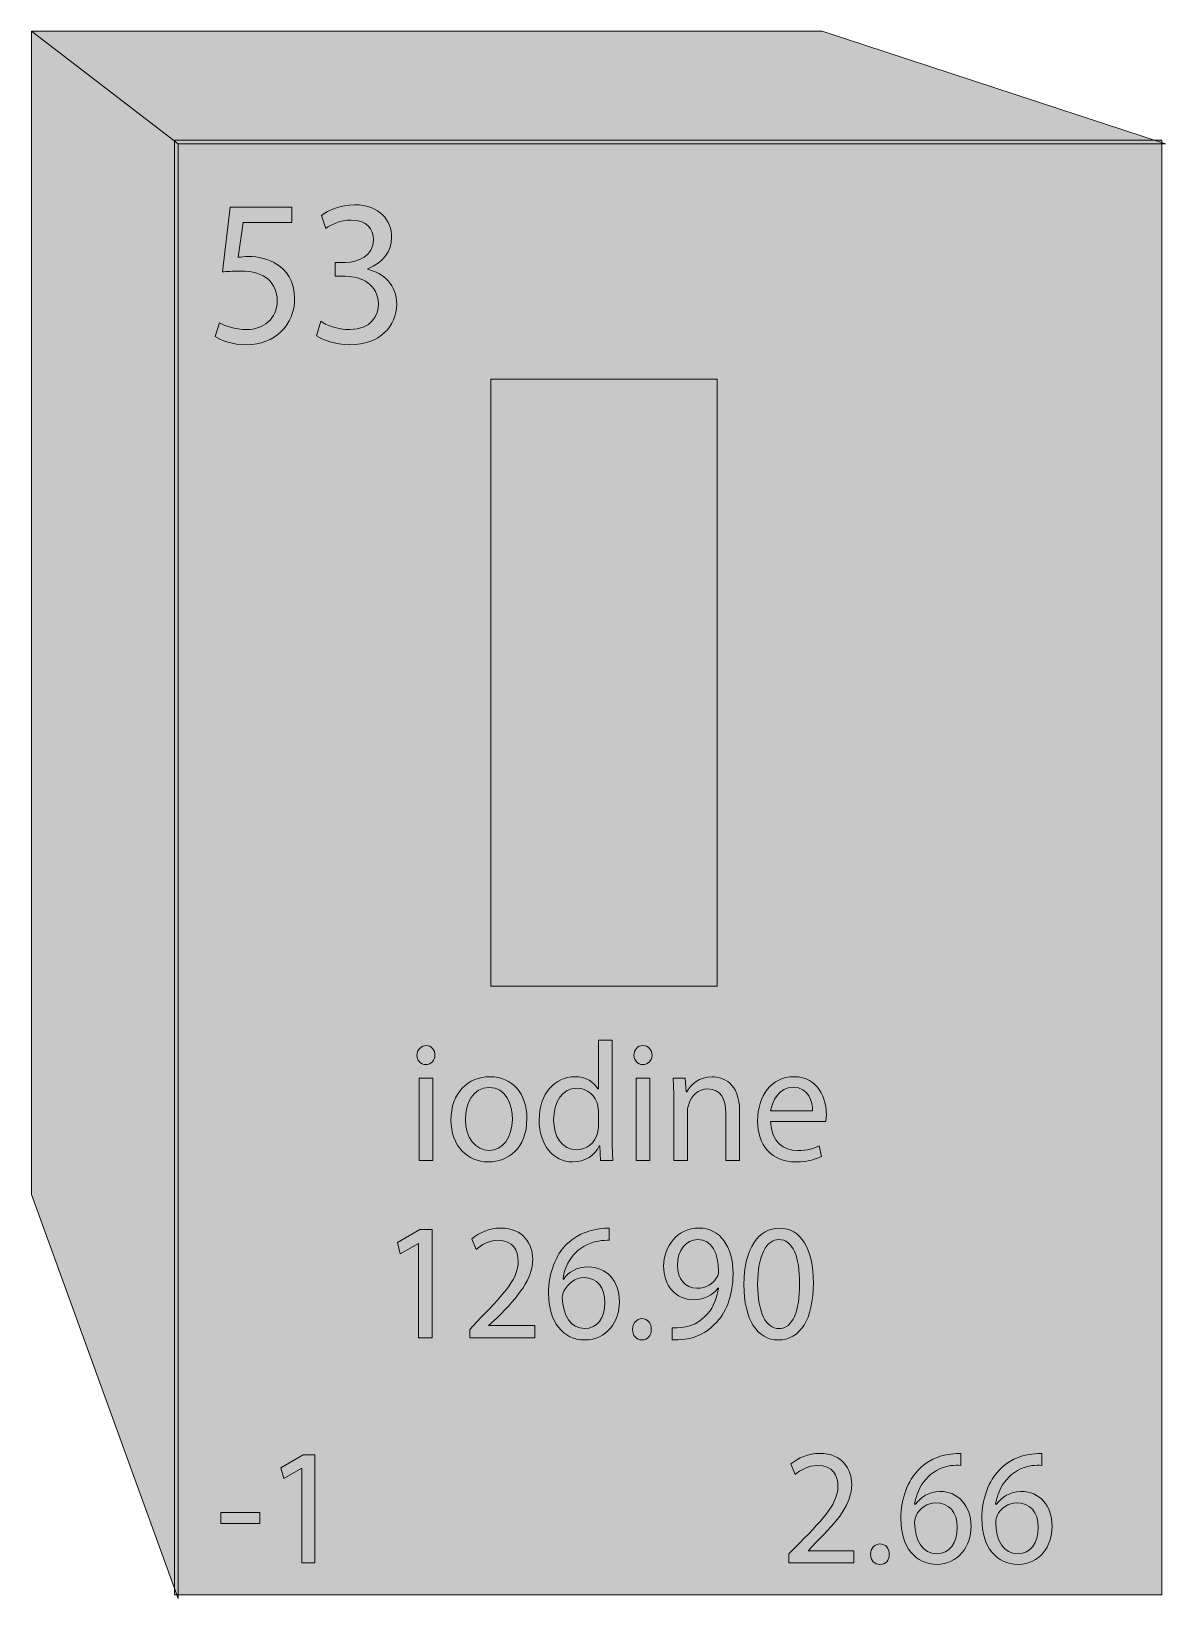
# Model space of a CAD drawing. Extents: x 256 to 1544, y -1075 to -817.
# Drawn here: x 1137.9 to 1323.7, y -1073.6 to -816.9 of the extents above; entities that cross this region are included whole.
import ezdxf

# ---------------------------------------------------------------- set-up
doc = ezdxf.new("R2010")
doc.units = 0
doc.header["$MEASUREMENT"] = 0
doc.layers.add('katman 1', color=7, linetype='Continuous')

# ---------------------------------------------------------------- blocks, each defined once
blk = doc.blocks.new('block 3')
at = {"layer": 'katman 1', "true_color": 0x00d41d}
h = blk.add_hatch(color=102, dxfattribs=at)
h.dxf.hatch_style = 2
h.paths.add_polyline_path([(1161.95, -835.37), (1137.9, -816.93), (1267.38, -816.93), (1323.65, -835.37)])
h = blk.add_hatch(color=102, dxfattribs=at)
h.dxf.hatch_style = 2
h.paths.add_polyline_path([(1161.95, -1073.6), (1137.9, -1007.44), (1137.9, -816.93), (1161.95, -835.37)])
at = {"layer": 'katman 1', "true_color": 0x008000}
h = blk.add_hatch(color=96, dxfattribs=at)
h.dxf.hatch_style = 2
h.paths.add_polyline_path([(1161.34, -834.74), (1323.05, -834.74), (1323.05, -1072.97), (1161.34, -1072.97)])
at = {"layer": 'katman 1', "true_color": 0xffffff}
h = blk.add_hatch(color=7, dxfattribs=at)
h.dxf.hatch_style = 2
edge = h.paths.add_edge_path()
edge.add_spline(control_points=[(1180.55, -848.21), (1180.55, -848.21), (1172.61, -848.21), (1172.61, -848.21), (1172.61, -848.21), (1171.78, -853.94), (1171.78, -853.94), (1172.26, -853.94), (1172.73, -853.81), (1173.44, -853.81), (1175.1, -853.81), (1176.76, -854.19), (1178.06, -855.06), (1179.6, -855.93), (1181.02, -857.92), (1181.02, -860.67), (1181.02, -865.03), (1177.71, -868.27), (1173.2, -868.27), (1170.83, -868.27), (1168.94, -867.52), (1167.99, -866.9), (1167.99, -866.9), (1168.7, -864.65), (1168.7, -864.65), (1169.53, -865.15), (1171.19, -865.77), (1173.2, -865.77), (1175.81, -865.77), (1178.18, -864.03), (1178.18, -861.04), (1178.06, -858.17), (1176.28, -856.18), (1172.14, -856.18), (1170.83, -856.18), (1170, -856.3), (1169.18, -856.3), (1169.18, -856.3), (1170.48, -845.71), (1170.48, -845.71), (1170.48, -845.71), (1180.55, -845.71), (1180.55, -845.71), (1180.55, -845.71), (1180.55, -848.21), (1180.55, -848.21), (1180.55, -848.21), (1180.55, -848.21), (1180.55, -848.21)], knot_values=[0, 0, 0, 0, 1, 1, 1, 2, 2, 2, 3, 3, 3, 4, 4, 4, 5, 5, 5, 6, 6, 6, 7, 7, 7, 8, 8, 8, 9, 9, 9, 10, 10, 10, 11, 11, 11, 12, 12, 12, 13, 13, 13, 14, 14, 14, 15, 15, 15, 16, 16, 16, 16], degree=3, periodic=1)
h = blk.add_hatch(color=7, dxfattribs=at)
h.dxf.hatch_style = 2
edge = h.paths.add_edge_path()
edge.add_spline(control_points=[(1185.29, -864.4), (1186.12, -865.03), (1188.01, -865.77), (1190.03, -865.77), (1193.58, -865.77), (1194.76, -863.41), (1194.76, -861.54), (1194.65, -858.42), (1192.04, -857.05), (1189.32, -857.05), (1189.32, -857.05), (1187.66, -857.05), (1187.66, -857.05), (1187.66, -857.05), (1187.66, -854.81), (1187.66, -854.81), (1187.66, -854.81), (1189.32, -854.81), (1189.32, -854.81), (1191.33, -854.81), (1193.94, -853.69), (1193.94, -851.07), (1193.94, -849.33), (1192.87, -847.83), (1190.26, -847.83), (1188.6, -847.83), (1186.95, -848.58), (1186.12, -849.2), (1186.12, -849.2), (1185.41, -847.09), (1185.41, -847.09), (1186.47, -846.21), (1188.6, -845.34), (1190.85, -845.34), (1195, -845.34), (1196.9, -847.96), (1196.9, -850.7), (1196.9, -852.94), (1195.59, -854.81), (1192.99, -855.81), (1192.99, -855.81), (1192.99, -855.93), (1192.99, -855.93), (1195.59, -856.43), (1197.73, -858.55), (1197.73, -861.66), (1197.73, -865.15), (1195, -868.27), (1190.02, -868.27), (1187.66, -868.27), (1185.52, -867.39), (1184.58, -866.77), (1184.58, -866.77), (1185.29, -864.4), (1185.29, -864.4)], knot_values=[0, 0, 0, 0, 1, 1, 1, 2, 2, 2, 3, 3, 3, 4, 4, 4, 5, 5, 5, 6, 6, 6, 7, 7, 7, 8, 8, 8, 9, 9, 9, 10, 10, 10, 11, 11, 11, 12, 12, 12, 13, 13, 13, 14, 14, 14, 15, 15, 15, 16, 16, 16, 17, 17, 17, 18, 18, 18, 18], degree=3, periodic=1)
h = blk.add_hatch(color=7, dxfattribs=at)
h.dxf.hatch_style = 2
edge = h.paths.add_edge_path()
edge.add_spline(control_points=[(1204, -984.64), (1204, -985.39), (1203.41, -986.14), (1202.46, -986.14), (1201.64, -986.14), (1201.04, -985.39), (1201.04, -984.64), (1201.04, -983.77), (1201.75, -983.02), (1202.58, -983.02), (1203.41, -983.02), (1204, -983.77), (1204, -984.64)], knot_values=[0, 0, 0, 0, 1, 1, 1, 2, 2, 2, 3, 3, 3, 4, 4, 4, 4], degree=3, periodic=1)
h.paths.add_polyline_path([(1201.4, -1001.84), (1201.4, -988.38), (1203.65, -988.38), (1203.65, -1001.84)])
h = blk.add_hatch(color=7, dxfattribs=at)
h.dxf.hatch_style = 2
edge = h.paths.add_edge_path()
edge.add_spline(control_points=[(1233.03, -982.15), (1233.03, -982.15), (1233.03, -998.35), (1233.03, -998.35), (1233.03, -999.47), (1233.03, -1000.84), (1233.15, -1001.84), (1233.15, -1001.84), (1231.13, -1001.84), (1231.13, -1001.84), (1231.13, -1001.84), (1231.02, -999.47), (1231.02, -999.47), (1231.02, -999.47), (1230.9, -999.47), (1230.9, -999.47), (1230.19, -1000.96), (1228.65, -1002.08), (1226.51, -1002.08), (1223.43, -1002.08), (1221.06, -999.34), (1221.06, -995.23), (1221.06, -990.87), (1223.67, -988.13), (1226.87, -988.13), (1228.76, -988.13), (1230.07, -989), (1230.66, -990.12), (1230.66, -990.12), (1230.78, -990.12), (1230.78, -990.12), (1230.78, -990.12), (1230.78, -982.15), (1230.78, -982.15), (1230.78, -982.15), (1233.03, -982.15), (1233.03, -982.15), (1233.03, -982.15), (1233.03, -982.15), (1233.03, -982.15)], knot_values=[0, 0, 0, 0, 1, 1, 1, 2, 2, 2, 3, 3, 3, 4, 4, 4, 5, 5, 5, 6, 6, 6, 7, 7, 7, 8, 8, 8, 9, 9, 9, 10, 10, 10, 11, 11, 11, 12, 12, 12, 13, 13, 13, 13], degree=3, periodic=1)
edge = h.paths.add_edge_path()
edge.add_spline(control_points=[(1230.78, -993.86), (1230.78, -993.86), (1230.78, -993.86), (1230.78, -993.86), (1230.78, -993.49), (1230.66, -993.11), (1230.66, -992.86), (1230.3, -991.24), (1229, -990), (1227.22, -990), (1224.85, -990), (1223.43, -992.24), (1223.43, -995.23), (1223.43, -997.85), (1224.74, -1000.09), (1227.22, -1000.09), (1228.76, -1000.09), (1230.19, -999.09), (1230.66, -997.23), (1230.66, -996.85), (1230.78, -996.6), (1230.78, -996.23), (1230.78, -996.23), (1230.78, -993.86), (1230.78, -993.86)], knot_values=[0, 0, 0, 0, 1, 1, 1, 2, 2, 2, 3, 3, 3, 4, 4, 4, 5, 5, 5, 6, 6, 6, 7, 7, 7, 8, 8, 8, 8], degree=3, periodic=1)
h = blk.add_hatch(color=7, dxfattribs=at)
h.dxf.hatch_style = 2
edge = h.paths.add_edge_path()
edge.add_spline(control_points=[(1239.54, -984.64), (1239.54, -985.39), (1238.95, -986.14), (1238, -986.14), (1237.18, -986.14), (1236.58, -985.39), (1236.58, -984.64), (1236.58, -983.77), (1237.18, -983.02), (1238, -983.02), (1238.95, -983.02), (1239.54, -983.77), (1239.54, -984.64)], knot_values=[0, 0, 0, 0, 1, 1, 1, 2, 2, 2, 3, 3, 3, 4, 4, 4, 4], degree=3, periodic=1)
h.paths.add_polyline_path([(1236.94, -1001.84), (1236.94, -988.38), (1239.19, -988.38), (1239.19, -1001.84)])
h = blk.add_hatch(color=7, dxfattribs=at)
h.dxf.hatch_style = 2
edge = h.paths.add_edge_path()
edge.add_spline(control_points=[(1219.05, -994.98), (1219.05, -999.97), (1215.85, -1002.08), (1212.77, -1002.08), (1209.34, -1002.08), (1206.61, -999.47), (1206.61, -995.23), (1206.61, -990.75), (1209.45, -988.13), (1213.01, -988.13), (1216.68, -988.13), (1219.05, -990.87), (1219.05, -994.98)], knot_values=[0, 0, 0, 0, 1, 1, 1, 2, 2, 2, 3, 3, 3, 4, 4, 4, 4], degree=3, periodic=1)
edge = h.paths.add_edge_path()
edge.add_spline(control_points=[(1208.98, -995.11), (1208.98, -995.11), (1208.98, -995.11), (1208.98, -995.11), (1208.98, -998.1), (1210.64, -1000.22), (1212.89, -1000.22), (1215.02, -1000.22), (1216.68, -998.1), (1216.68, -995.11), (1216.68, -992.74), (1215.61, -989.87), (1212.89, -989.87), (1210.17, -989.87), (1208.98, -992.62), (1208.98, -995.11)], knot_values=[0, 0, 0, 0, 1, 1, 1, 2, 2, 2, 3, 3, 3, 4, 4, 4, 5, 5, 5, 5], degree=3, periodic=1)
h = blk.add_hatch(color=7, dxfattribs=at)
h.dxf.hatch_style = 2
edge = h.paths.add_edge_path()
edge.add_spline(control_points=[(1243.1, -991.99), (1243.1, -990.62), (1243.1, -989.5), (1242.98, -988.38), (1242.98, -988.38), (1244.99, -988.38), (1244.99, -988.38), (1244.99, -988.38), (1245.11, -990.62), (1245.11, -990.62), (1245.11, -990.62), (1245.23, -990.62), (1245.23, -990.62), (1245.82, -989.38), (1247.36, -988.13), (1249.38, -988.13), (1251.15, -988.13), (1253.88, -989.13), (1253.88, -993.74), (1253.88, -993.74), (1253.88, -1001.84), (1253.88, -1001.84), (1253.88, -1001.84), (1251.63, -1001.84), (1251.63, -1001.84), (1251.63, -1001.84), (1251.63, -994.11), (1251.63, -994.11), (1251.63, -991.87), (1250.8, -990.12), (1248.67, -990.12), (1247.13, -990.12), (1245.94, -991.25), (1245.59, -992.62), (1245.47, -992.86), (1245.35, -993.36), (1245.35, -993.74), (1245.35, -993.74), (1245.35, -1001.84), (1245.35, -1001.84), (1245.35, -1001.84), (1243.1, -1001.84), (1243.1, -1001.84), (1243.1, -1001.84), (1243.1, -991.99), (1243.1, -991.99), (1243.1, -991.99), (1243.1, -991.99), (1243.1, -991.99)], knot_values=[0, 0, 0, 0, 1, 1, 1, 2, 2, 2, 3, 3, 3, 4, 4, 4, 5, 5, 5, 6, 6, 6, 7, 7, 7, 8, 8, 8, 9, 9, 9, 10, 10, 10, 11, 11, 11, 12, 12, 12, 13, 13, 13, 14, 14, 14, 15, 15, 15, 16, 16, 16, 16], degree=3, periodic=1)
h = blk.add_hatch(color=7, dxfattribs=at)
h.dxf.hatch_style = 2
edge = h.paths.add_edge_path()
edge.add_spline(control_points=[(1258.97, -995.48), (1259.09, -998.84), (1261.11, -1000.22), (1263.36, -1000.22), (1265.01, -1000.22), (1266.08, -999.84), (1266.91, -999.47), (1266.91, -999.47), (1267.27, -1001.21), (1267.27, -1001.21), (1266.44, -1001.59), (1265.13, -1002.08), (1263.12, -1002.08), (1259.09, -1002.08), (1256.84, -999.34), (1256.84, -995.36), (1256.84, -991.24), (1259.09, -988.13), (1262.76, -988.13), (1266.91, -988.13), (1268.1, -991.87), (1268.1, -994.36), (1268.1, -994.86), (1267.98, -995.23), (1267.98, -995.48), (1267.98, -995.48), (1258.97, -995.48), (1258.97, -995.48)], knot_values=[0, 0, 0, 0, 1, 1, 1, 2, 2, 2, 3, 3, 3, 4, 4, 4, 5, 5, 5, 6, 6, 6, 7, 7, 7, 8, 8, 8, 9, 9, 9, 9], degree=3, periodic=1)
edge = h.paths.add_edge_path()
edge.add_spline(control_points=[(1265.84, -993.74), (1265.84, -993.74), (1265.84, -993.74), (1265.84, -993.74), (1265.84, -992.24), (1265.25, -989.87), (1262.65, -989.87), (1260.28, -989.87), (1259.21, -992.12), (1258.97, -993.74), (1258.97, -993.74), (1265.84, -993.74), (1265.84, -993.74)], knot_values=[0, 0, 0, 0, 1, 1, 1, 2, 2, 2, 3, 3, 3, 4, 4, 4, 4], degree=3, periodic=1)
h = blk.add_hatch(color=7, dxfattribs=at)
h.dxf.hatch_style = 2
h.paths.add_polyline_path([(1201.28, -1015.42), (1198.32, -1017.16), (1197.84, -1015.29), (1201.52, -1013.17), (1203.53, -1013.17), (1203.53, -1030.87), (1201.28, -1030.87)])
h = blk.add_hatch(color=7, dxfattribs=at)
h.dxf.hatch_style = 2
edge = h.paths.add_edge_path()
edge.add_spline(control_points=[(1209.69, -1030.87), (1209.69, -1030.87), (1209.69, -1029.5), (1209.69, -1029.5), (1209.69, -1029.5), (1211.47, -1027.63), (1211.47, -1027.63), (1215.73, -1023.27), (1217.63, -1021.02), (1217.63, -1018.41), (1217.63, -1016.54), (1216.8, -1014.92), (1214.31, -1014.92), (1212.77, -1014.92), (1211.59, -1015.67), (1210.76, -1016.41), (1210.76, -1016.41), (1210.05, -1014.67), (1210.05, -1014.67), (1211.23, -1013.67), (1212.89, -1012.92), (1214.79, -1012.92), (1218.46, -1012.92), (1220, -1015.54), (1220, -1018.03), (1220, -1021.27), (1217.75, -1024.01), (1214.19, -1027.63), (1214.19, -1027.63), (1212.77, -1028.87), (1212.77, -1028.87), (1212.77, -1028.87), (1212.77, -1028.87), (1212.77, -1028.87), (1212.77, -1028.87), (1220.35, -1028.87), (1220.35, -1028.87), (1220.35, -1028.87), (1220.35, -1030.87), (1220.35, -1030.87), (1220.35, -1030.87), (1209.69, -1030.87), (1209.69, -1030.87), (1209.69, -1030.87), (1209.69, -1030.87), (1209.69, -1030.87)], knot_values=[0, 0, 0, 0, 1, 1, 1, 2, 2, 2, 3, 3, 3, 4, 4, 4, 5, 5, 5, 6, 6, 6, 7, 7, 7, 8, 8, 8, 9, 9, 9, 10, 10, 10, 11, 11, 11, 12, 12, 12, 13, 13, 13, 14, 14, 14, 15, 15, 15, 15], degree=3, periodic=1)
h = blk.add_hatch(color=7, dxfattribs=at)
h.dxf.hatch_style = 2
edge = h.paths.add_edge_path()
edge.add_spline(control_points=[(1232.56, -1014.92), (1232.08, -1014.92), (1231.49, -1014.92), (1230.78, -1015.04), (1227.22, -1015.67), (1225.33, -1018.41), (1224.97, -1021.27), (1224.97, -1021.27), (1225.09, -1021.27), (1225.09, -1021.27), (1225.8, -1020.15), (1227.22, -1019.28), (1229.12, -1019.28), (1232.08, -1019.28), (1234.21, -1021.52), (1234.21, -1025.01), (1234.21, -1028.25), (1232.08, -1031.24), (1228.53, -1031.24), (1224.97, -1031.24), (1222.6, -1028.25), (1222.6, -1023.64), (1222.6, -1020.15), (1223.79, -1017.41), (1225.45, -1015.67), (1226.87, -1014.3), (1228.76, -1013.3), (1230.9, -1013.05), (1231.49, -1012.93), (1232.08, -1012.93), (1232.55, -1012.93), (1232.55, -1012.93), (1232.55, -1014.92), (1232.55, -1014.92), (1232.55, -1014.92), (1232.56, -1014.92), (1232.56, -1014.92)], knot_values=[0, 0, 0, 0, 1, 1, 1, 2, 2, 2, 3, 3, 3, 4, 4, 4, 5, 5, 5, 6, 6, 6, 7, 7, 7, 8, 8, 8, 9, 9, 9, 10, 10, 10, 11, 11, 11, 12, 12, 12, 12], degree=3, periodic=1)
edge = h.paths.add_edge_path()
edge.add_spline(control_points=[(1231.84, -1025.14), (1231.84, -1025.14), (1231.84, -1025.14), (1231.84, -1025.14), (1231.84, -1022.64), (1230.54, -1021.02), (1228.41, -1021.02), (1226.99, -1021.02), (1225.8, -1022.02), (1225.09, -1023.27), (1224.97, -1023.52), (1224.85, -1023.89), (1224.85, -1024.26), (1224.97, -1027.25), (1226.16, -1029.37), (1228.53, -1029.37), (1230.54, -1029.37), (1231.84, -1027.63), (1231.84, -1025.14)], knot_values=[0, 0, 0, 0, 1, 1, 1, 2, 2, 2, 3, 3, 3, 4, 4, 4, 5, 5, 5, 6, 6, 6, 6], degree=3, periodic=1)
h = blk.add_hatch(color=7, dxfattribs=at)
h.dxf.hatch_style = 2
edge = h.paths.add_edge_path()
edge.add_spline(control_points=[(1242.86, -1029.25), (1243.34, -1029.25), (1243.93, -1029.25), (1244.76, -1029.12), (1246.06, -1029), (1247.24, -1028.37), (1248.19, -1027.38), (1249.38, -1026.38), (1250.09, -1024.76), (1250.44, -1022.77), (1250.44, -1022.77), (1250.32, -1022.77), (1250.32, -1022.77), (1249.5, -1023.89), (1248.07, -1024.64), (1246.42, -1024.64), (1243.33, -1024.64), (1241.44, -1022.27), (1241.44, -1019.15), (1241.44, -1015.91), (1243.69, -1012.92), (1247.24, -1012.92), (1250.68, -1012.92), (1252.81, -1015.91), (1252.81, -1020.4), (1252.81, -1024.26), (1251.51, -1027), (1249.85, -1028.62), (1248.55, -1029.99), (1246.77, -1030.87), (1244.99, -1031.12), (1244.16, -1031.24), (1243.45, -1031.24), (1242.86, -1031.24), (1242.86, -1031.24), (1242.86, -1029.25), (1242.86, -1029.25), (1242.86, -1029.25), (1242.86, -1029.25), (1242.86, -1029.25)], knot_values=[0, 0, 0, 0, 1, 1, 1, 2, 2, 2, 3, 3, 3, 4, 4, 4, 5, 5, 5, 6, 6, 6, 7, 7, 7, 8, 8, 8, 9, 9, 9, 10, 10, 10, 11, 11, 11, 12, 12, 12, 13, 13, 13, 13], degree=3, periodic=1)
edge = h.paths.add_edge_path()
edge.add_spline(control_points=[(1243.69, -1019.03), (1243.69, -1019.03), (1243.69, -1019.03), (1243.69, -1019.03), (1243.69, -1021.27), (1244.99, -1022.77), (1246.89, -1022.77), (1248.43, -1022.77), (1249.61, -1022.02), (1250.21, -1020.9), (1250.33, -1020.77), (1250.44, -1020.4), (1250.44, -1020.03), (1250.44, -1017.04), (1249.38, -1014.79), (1247.01, -1014.79), (1245.11, -1014.79), (1243.69, -1016.54), (1243.69, -1019.03)], knot_values=[0, 0, 0, 0, 1, 1, 1, 2, 2, 2, 3, 3, 3, 4, 4, 4, 5, 5, 5, 6, 6, 6, 6], degree=3, periodic=1)
h = blk.add_hatch(color=7, dxfattribs=at)
h.dxf.hatch_style = 2
edge = h.paths.add_edge_path()
edge.add_spline(control_points=[(1265.96, -1021.9), (1265.96, -1027.88), (1263.83, -1031.24), (1260.16, -1031.24), (1256.84, -1031.24), (1254.59, -1028), (1254.59, -1022.14), (1254.59, -1016.16), (1257.08, -1012.92), (1260.39, -1012.92), (1263.95, -1012.92), (1265.96, -1016.29), (1265.96, -1021.9)], knot_values=[0, 0, 0, 0, 1, 1, 1, 2, 2, 2, 3, 3, 3, 4, 4, 4, 4], degree=3, periodic=1)
edge = h.paths.add_edge_path()
edge.add_spline(control_points=[(1256.84, -1022.14), (1256.84, -1022.14), (1256.84, -1022.14), (1256.84, -1022.14), (1256.84, -1026.75), (1258.26, -1029.37), (1260.28, -1029.37), (1262.65, -1029.37), (1263.71, -1026.51), (1263.71, -1022.02), (1263.71, -1017.66), (1262.65, -1014.79), (1260.28, -1014.79), (1258.38, -1014.79), (1256.84, -1017.29), (1256.84, -1022.14)], knot_values=[0, 0, 0, 0, 1, 1, 1, 2, 2, 2, 3, 3, 3, 4, 4, 4, 5, 5, 5, 5], degree=3, periodic=1)
h = blk.add_hatch(color=7, dxfattribs=at)
h.dxf.hatch_style = 2
edge = h.paths.add_edge_path()
edge.add_spline(control_points=[(1236.35, -1029.5), (1236.35, -1028.5), (1237.06, -1027.75), (1237.89, -1027.75), (1238.83, -1027.75), (1239.43, -1028.5), (1239.43, -1029.5), (1239.43, -1030.49), (1238.83, -1031.24), (1237.89, -1031.24), (1236.94, -1031.24), (1236.35, -1030.49), (1236.35, -1029.5)], knot_values=[0, 0, 0, 0, 1, 1, 1, 2, 2, 2, 3, 3, 3, 4, 4, 4, 4], degree=3, periodic=1)
h = blk.add_hatch(color=7, dxfattribs=at)
h.dxf.hatch_style = 2
h.paths.add_polyline_path([(1182.21, -1052.3), (1182.09, -1052.3), (1179.25, -1053.92), (1178.77, -1052.17), (1182.44, -1050.05), (1184.34, -1050.05), (1184.34, -1067.75), (1182.21, -1067.75)])
h = blk.add_hatch(color=7, dxfattribs=at)
h.dxf.hatch_style = 2
edge = h.paths.add_edge_path()
edge.add_spline(control_points=[(1261.93, -1067.75), (1261.93, -1067.75), (1261.93, -1066.25), (1261.93, -1066.25), (1261.93, -1066.25), (1263.71, -1064.51), (1263.71, -1064.51), (1267.98, -1060.15), (1269.99, -1057.9), (1269.99, -1055.16), (1269.99, -1053.42), (1269.16, -1051.8), (1266.67, -1051.8), (1265.13, -1051.8), (1263.83, -1052.55), (1263, -1053.29), (1263, -1053.29), (1262.29, -1051.55), (1262.29, -1051.55), (1263.47, -1050.55), (1265.13, -1049.81), (1267.03, -1049.81), (1270.7, -1049.81), (1272.24, -1052.42), (1272.24, -1054.91), (1272.24, -1058.15), (1269.99, -1060.77), (1266.44, -1064.38), (1266.44, -1064.38), (1265.13, -1065.75), (1265.13, -1065.75), (1265.13, -1065.75), (1265.13, -1065.75), (1265.13, -1065.75), (1265.13, -1065.75), (1272.6, -1065.75), (1272.6, -1065.75), (1272.6, -1065.75), (1272.6, -1067.75), (1272.6, -1067.75), (1272.6, -1067.75), (1261.93, -1067.75), (1261.93, -1067.75), (1261.93, -1067.75), (1261.93, -1067.75), (1261.93, -1067.75)], knot_values=[0, 0, 0, 0, 1, 1, 1, 2, 2, 2, 3, 3, 3, 4, 4, 4, 5, 5, 5, 6, 6, 6, 7, 7, 7, 8, 8, 8, 9, 9, 9, 10, 10, 10, 11, 11, 11, 12, 12, 12, 13, 13, 13, 14, 14, 14, 15, 15, 15, 15], degree=3, periodic=1)
h = blk.add_hatch(color=7, dxfattribs=at)
h.dxf.hatch_style = 2
edge = h.paths.add_edge_path()
edge.add_spline(control_points=[(1290.13, -1051.8), (1289.66, -1051.67), (1289.06, -1051.8), (1288.47, -1051.8), (1284.92, -1052.42), (1283.02, -1055.16), (1282.55, -1058.15), (1282.55, -1058.15), (1282.67, -1058.15), (1282.67, -1058.15), (1283.49, -1057.03), (1284.92, -1056.04), (1286.69, -1056.04), (1289.65, -1056.04), (1291.79, -1058.4), (1291.79, -1061.77), (1291.79, -1065.01), (1289.65, -1068), (1286.22, -1068), (1282.67, -1068), (1280.3, -1065.13), (1280.3, -1060.52), (1280.3, -1057.03), (1281.48, -1054.29), (1283.14, -1052.55), (1284.56, -1051.05), (1286.34, -1050.18), (1288.47, -1049.93), (1289.18, -1049.81), (1289.77, -1049.81), (1290.13, -1049.81), (1290.13, -1049.81), (1290.13, -1051.8), (1290.13, -1051.8)], knot_values=[0, 0, 0, 0, 1, 1, 1, 2, 2, 2, 3, 3, 3, 4, 4, 4, 5, 5, 5, 6, 6, 6, 7, 7, 7, 8, 8, 8, 9, 9, 9, 10, 10, 10, 11, 11, 11, 11], degree=3, periodic=1)
edge = h.paths.add_edge_path()
edge.add_spline(control_points=[(1289.54, -1061.89), (1289.54, -1061.89), (1289.54, -1061.89), (1289.54, -1061.89), (1289.54, -1059.4), (1288.12, -1057.9), (1285.98, -1057.9), (1284.68, -1057.9), (1283.38, -1058.78), (1282.78, -1060.02), (1282.67, -1060.4), (1282.55, -1060.65), (1282.55, -1061.14), (1282.55, -1064.01), (1283.85, -1066.25), (1286.22, -1066.25), (1288.23, -1066.25), (1289.54, -1064.51), (1289.54, -1061.89)], knot_values=[0, 0, 0, 0, 1, 1, 1, 2, 2, 2, 3, 3, 3, 4, 4, 4, 5, 5, 5, 6, 6, 6, 6], degree=3, periodic=1)
h = blk.add_hatch(color=7, dxfattribs=at)
h.dxf.hatch_style = 2
edge = h.paths.add_edge_path()
edge.add_spline(control_points=[(1303.4, -1051.8), (1302.92, -1051.67), (1302.33, -1051.8), (1301.74, -1051.8), (1298.18, -1052.42), (1296.29, -1055.16), (1295.81, -1058.15), (1295.81, -1058.15), (1295.93, -1058.15), (1295.93, -1058.15), (1296.76, -1057.03), (1298.18, -1056.04), (1299.96, -1056.04), (1303.04, -1056.04), (1305.06, -1058.4), (1305.06, -1061.77), (1305.06, -1065.01), (1303.04, -1068), (1299.49, -1068), (1295.93, -1068), (1293.56, -1065.13), (1293.56, -1060.52), (1293.56, -1057.03), (1294.75, -1054.29), (1296.41, -1052.55), (1297.83, -1051.05), (1299.61, -1050.18), (1301.74, -1049.93), (1302.45, -1049.81), (1303.04, -1049.81), (1303.4, -1049.81), (1303.4, -1049.81), (1303.4, -1051.8), (1303.4, -1051.8)], knot_values=[0, 0, 0, 0, 1, 1, 1, 2, 2, 2, 3, 3, 3, 4, 4, 4, 5, 5, 5, 6, 6, 6, 7, 7, 7, 8, 8, 8, 9, 9, 9, 10, 10, 10, 11, 11, 11, 11], degree=3, periodic=1)
edge = h.paths.add_edge_path()
edge.add_spline(control_points=[(1302.8, -1061.89), (1302.8, -1061.89), (1302.8, -1061.89), (1302.8, -1061.89), (1302.8, -1059.4), (1301.38, -1057.9), (1299.25, -1057.9), (1297.95, -1057.9), (1296.64, -1058.78), (1296.05, -1060.02), (1295.93, -1060.4), (1295.82, -1060.65), (1295.82, -1061.14), (1295.82, -1064.01), (1297.12, -1066.25), (1299.49, -1066.25), (1301.5, -1066.25), (1302.8, -1064.51), (1302.8, -1061.89)], knot_values=[0, 0, 0, 0, 1, 1, 1, 2, 2, 2, 3, 3, 3, 4, 4, 4, 5, 5, 5, 6, 6, 6, 6], degree=3, periodic=1)
h = blk.add_hatch(color=7, dxfattribs=at)
h.dxf.hatch_style = 2
h.paths.add_polyline_path([(1175.34, -1059.52), (1175.34, -1061.27), (1168.94, -1061.27), (1168.94, -1059.52)])
h = blk.add_hatch(color=7, dxfattribs=at)
h.dxf.hatch_style = 2
edge = h.paths.add_edge_path()
edge.add_spline(control_points=[(1275.32, -1066.38), (1275.32, -1065.38), (1276.03, -1064.63), (1276.86, -1064.63), (1277.81, -1064.63), (1278.4, -1065.38), (1278.4, -1066.38), (1278.4, -1067.37), (1277.81, -1068), (1276.86, -1068), (1276.03, -1068), (1275.32, -1067.37), (1275.32, -1066.38)], knot_values=[0, 0, 0, 0, 1, 1, 1, 2, 2, 2, 3, 3, 3, 4, 4, 4, 4], degree=3, periodic=1)
at = {"layer": 'katman 1', "lineweight": 0}
for points in [[(1161.95, -835.37), (1137.9, -816.93), (1267.38, -816.93), (1323.65, -835.37), (1161.95, -835.37)], [(1161.95, -1073.6), (1137.9, -1007.44), (1137.9, -816.93), (1161.95, -835.37), (1161.95, -1073.6)], [(1161.34, -834.74), (1323.05, -834.74), (1323.05, -1072.97), (1161.34, -1072.97), (1161.34, -834.74)], [(1201.4, -1001.84), (1201.4, -1001.84), (1201.4, -988.38), (1203.65, -988.38), (1203.65, -1001.84), (1201.4, -1001.84)], [(1236.94, -1001.84), (1236.94, -1001.84), (1236.94, -988.38), (1239.19, -988.38), (1239.19, -1001.84), (1236.94, -1001.84)], [(1201.28, -1015.42), (1201.28, -1015.42), (1198.32, -1017.16), (1197.84, -1015.29), (1201.52, -1013.17), (1203.53, -1013.17), (1203.53, -1030.87), (1201.28, -1030.87), (1201.28, -1015.42)], [(1182.21, -1052.3), (1182.09, -1052.3), (1179.25, -1053.92), (1178.77, -1052.17), (1182.44, -1050.05), (1184.34, -1050.05), (1184.34, -1067.75), (1182.21, -1067.75), (1182.21, -1052.3)], [(1175.34, -1059.52), (1175.34, -1061.27), (1168.94, -1061.27), (1168.94, -1059.52), (1175.34, -1059.52)]]:
    blk.add_lwpolyline(points, dxfattribs=at)
for points, knots in [([(1180.55, -848.21), (1180.55, -848.21), (1172.61, -848.21), (1172.61, -848.21), (1172.61, -848.21), (1171.78, -853.94), (1171.78, -853.94), (1172.26, -853.94), (1172.73, -853.81), (1173.44, -853.81), (1175.1, -853.81), (1176.76, -854.19), (1178.06, -855.06), (1179.6, -855.93), (1181.02, -857.92), (1181.02, -860.67), (1181.02, -865.03), (1177.71, -868.27), (1173.2, -868.27), (1170.83, -868.27), (1168.94, -867.52), (1167.99, -866.9), (1167.99, -866.9), (1168.7, -864.65), (1168.7, -864.65), (1169.53, -865.15), (1171.19, -865.77), (1173.2, -865.77), (1175.81, -865.77), (1178.18, -864.03), (1178.18, -861.04), (1178.06, -858.17), (1176.28, -856.18), (1172.14, -856.18), (1170.83, -856.18), (1170, -856.3), (1169.18, -856.3), (1169.18, -856.3), (1170.48, -845.71), (1170.48, -845.71), (1170.48, -845.71), (1180.55, -845.71), (1180.55, -845.71), (1180.55, -845.71), (1180.55, -848.21), (1180.55, -848.21), (1180.55, -848.21), (1180.55, -848.21), (1180.55, -848.21)], [0, 0, 0, 0, 1, 1, 1, 2, 2, 2, 3, 3, 3, 4, 4, 4, 5, 5, 5, 6, 6, 6, 7, 7, 7, 8, 8, 8, 9, 9, 9, 10, 10, 10, 11, 11, 11, 12, 12, 12, 13, 13, 13, 14, 14, 14, 15, 15, 15, 16, 16, 16, 16]), ([(1185.29, -864.4), (1186.12, -865.03), (1188.01, -865.77), (1190.03, -865.77), (1193.58, -865.77), (1194.76, -863.41), (1194.76, -861.54), (1194.65, -858.42), (1192.04, -857.05), (1189.32, -857.05), (1189.32, -857.05), (1187.66, -857.05), (1187.66, -857.05), (1187.66, -857.05), (1187.66, -854.81), (1187.66, -854.81), (1187.66, -854.81), (1189.32, -854.81), (1189.32, -854.81), (1191.33, -854.81), (1193.94, -853.69), (1193.94, -851.07), (1193.94, -849.33), (1192.87, -847.83), (1190.26, -847.83), (1188.6, -847.83), (1186.95, -848.58), (1186.12, -849.2), (1186.12, -849.2), (1185.41, -847.09), (1185.41, -847.09), (1186.47, -846.21), (1188.6, -845.34), (1190.85, -845.34), (1195, -845.34), (1196.9, -847.96), (1196.9, -850.7), (1196.9, -852.94), (1195.59, -854.81), (1192.99, -855.81), (1192.99, -855.81), (1192.99, -855.93), (1192.99, -855.93), (1195.59, -856.43), (1197.73, -858.55), (1197.73, -861.66), (1197.73, -865.15), (1195, -868.27), (1190.02, -868.27), (1187.66, -868.27), (1185.52, -867.39), (1184.58, -866.77), (1184.58, -866.77), (1185.29, -864.4), (1185.29, -864.4)], [0, 0, 0, 0, 1, 1, 1, 2, 2, 2, 3, 3, 3, 4, 4, 4, 5, 5, 5, 6, 6, 6, 7, 7, 7, 8, 8, 8, 9, 9, 9, 10, 10, 10, 11, 11, 11, 12, 12, 12, 13, 13, 13, 14, 14, 14, 15, 15, 15, 16, 16, 16, 17, 17, 17, 18, 18, 18, 18]), ([(1204, -984.64), (1204, -985.39), (1203.41, -986.14), (1202.46, -986.14), (1201.64, -986.14), (1201.04, -985.39), (1201.04, -984.64), (1201.04, -983.77), (1201.75, -983.02), (1202.58, -983.02), (1203.41, -983.02), (1204, -983.77), (1204, -984.64)], [0, 0, 0, 0, 1, 1, 1, 2, 2, 2, 3, 3, 3, 4, 4, 4, 4]), ([(1233.03, -982.15), (1233.03, -982.15), (1233.03, -998.35), (1233.03, -998.35), (1233.03, -999.47), (1233.03, -1000.84), (1233.15, -1001.84), (1233.15, -1001.84), (1231.13, -1001.84), (1231.13, -1001.84), (1231.13, -1001.84), (1231.02, -999.47), (1231.02, -999.47), (1231.02, -999.47), (1230.9, -999.47), (1230.9, -999.47), (1230.19, -1000.96), (1228.65, -1002.08), (1226.51, -1002.08), (1223.43, -1002.08), (1221.06, -999.34), (1221.06, -995.23), (1221.06, -990.87), (1223.67, -988.13), (1226.87, -988.13), (1228.76, -988.13), (1230.07, -989), (1230.66, -990.12), (1230.66, -990.12), (1230.78, -990.12), (1230.78, -990.12), (1230.78, -990.12), (1230.78, -982.15), (1230.78, -982.15), (1230.78, -982.15), (1233.03, -982.15), (1233.03, -982.15), (1233.03, -982.15), (1233.03, -982.15), (1233.03, -982.15)], [0, 0, 0, 0, 1, 1, 1, 2, 2, 2, 3, 3, 3, 4, 4, 4, 5, 5, 5, 6, 6, 6, 7, 7, 7, 8, 8, 8, 9, 9, 9, 10, 10, 10, 11, 11, 11, 12, 12, 12, 13, 13, 13, 13]), ([(1239.54, -984.64), (1239.54, -985.39), (1238.95, -986.14), (1238, -986.14), (1237.18, -986.14), (1236.58, -985.39), (1236.58, -984.64), (1236.58, -983.77), (1237.18, -983.02), (1238, -983.02), (1238.95, -983.02), (1239.54, -983.77), (1239.54, -984.64)], [0, 0, 0, 0, 1, 1, 1, 2, 2, 2, 3, 3, 3, 4, 4, 4, 4]), ([(1219.05, -994.98), (1219.05, -999.97), (1215.85, -1002.08), (1212.77, -1002.08), (1209.34, -1002.08), (1206.61, -999.47), (1206.61, -995.23), (1206.61, -990.75), (1209.45, -988.13), (1213.01, -988.13), (1216.68, -988.13), (1219.05, -990.87), (1219.05, -994.98)], [0, 0, 0, 0, 1, 1, 1, 2, 2, 2, 3, 3, 3, 4, 4, 4, 4]), ([(1243.1, -991.99), (1243.1, -990.62), (1243.1, -989.5), (1242.98, -988.38), (1242.98, -988.38), (1244.99, -988.38), (1244.99, -988.38), (1244.99, -988.38), (1245.11, -990.62), (1245.11, -990.62), (1245.11, -990.62), (1245.23, -990.62), (1245.23, -990.62), (1245.82, -989.38), (1247.36, -988.13), (1249.38, -988.13), (1251.15, -988.13), (1253.88, -989.13), (1253.88, -993.74), (1253.88, -993.74), (1253.88, -1001.84), (1253.88, -1001.84), (1253.88, -1001.84), (1251.63, -1001.84), (1251.63, -1001.84), (1251.63, -1001.84), (1251.63, -994.11), (1251.63, -994.11), (1251.63, -991.87), (1250.8, -990.12), (1248.67, -990.12), (1247.13, -990.12), (1245.94, -991.25), (1245.59, -992.62), (1245.47, -992.86), (1245.35, -993.36), (1245.35, -993.74), (1245.35, -993.74), (1245.35, -1001.84), (1245.35, -1001.84), (1245.35, -1001.84), (1243.1, -1001.84), (1243.1, -1001.84), (1243.1, -1001.84), (1243.1, -991.99), (1243.1, -991.99), (1243.1, -991.99), (1243.1, -991.99), (1243.1, -991.99)], [0, 0, 0, 0, 1, 1, 1, 2, 2, 2, 3, 3, 3, 4, 4, 4, 5, 5, 5, 6, 6, 6, 7, 7, 7, 8, 8, 8, 9, 9, 9, 10, 10, 10, 11, 11, 11, 12, 12, 12, 13, 13, 13, 14, 14, 14, 15, 15, 15, 16, 16, 16, 16]), ([(1258.97, -995.48), (1259.09, -998.84), (1261.11, -1000.22), (1263.36, -1000.22), (1265.01, -1000.22), (1266.08, -999.84), (1266.91, -999.47), (1266.91, -999.47), (1267.27, -1001.21), (1267.27, -1001.21), (1266.44, -1001.59), (1265.13, -1002.08), (1263.12, -1002.08), (1259.09, -1002.08), (1256.84, -999.34), (1256.84, -995.36), (1256.84, -991.24), (1259.09, -988.13), (1262.76, -988.13), (1266.91, -988.13), (1268.1, -991.87), (1268.1, -994.36), (1268.1, -994.86), (1267.98, -995.23), (1267.98, -995.48), (1267.98, -995.48), (1258.97, -995.48), (1258.97, -995.48)], [0, 0, 0, 0, 1, 1, 1, 2, 2, 2, 3, 3, 3, 4, 4, 4, 5, 5, 5, 6, 6, 6, 7, 7, 7, 8, 8, 8, 9, 9, 9, 9]), ([(1208.98, -995.11), (1208.98, -995.11), (1208.98, -995.11), (1208.98, -995.11), (1208.98, -998.1), (1210.64, -1000.22), (1212.89, -1000.22), (1215.02, -1000.22), (1216.68, -998.1), (1216.68, -995.11), (1216.68, -992.74), (1215.61, -989.87), (1212.89, -989.87), (1210.17, -989.87), (1208.98, -992.62), (1208.98, -995.11)], [0, 0, 0, 0, 1, 1, 1, 2, 2, 2, 3, 3, 3, 4, 4, 4, 5, 5, 5, 5]), ([(1230.78, -993.86), (1230.78, -993.86), (1230.78, -993.86), (1230.78, -993.86), (1230.78, -993.49), (1230.66, -993.11), (1230.66, -992.86), (1230.3, -991.24), (1229, -990), (1227.22, -990), (1224.85, -990), (1223.43, -992.24), (1223.43, -995.23), (1223.43, -997.85), (1224.74, -1000.09), (1227.22, -1000.09), (1228.76, -1000.09), (1230.19, -999.09), (1230.66, -997.23), (1230.66, -996.85), (1230.78, -996.6), (1230.78, -996.23), (1230.78, -996.23), (1230.78, -993.86), (1230.78, -993.86)], [0, 0, 0, 0, 1, 1, 1, 2, 2, 2, 3, 3, 3, 4, 4, 4, 5, 5, 5, 6, 6, 6, 7, 7, 7, 8, 8, 8, 8]), ([(1265.84, -993.74), (1265.84, -993.74), (1265.84, -993.74), (1265.84, -993.74), (1265.84, -992.24), (1265.25, -989.87), (1262.65, -989.87), (1260.28, -989.87), (1259.21, -992.12), (1258.97, -993.74), (1258.97, -993.74), (1265.84, -993.74), (1265.84, -993.74)], [0, 0, 0, 0, 1, 1, 1, 2, 2, 2, 3, 3, 3, 4, 4, 4, 4]), ([(1209.69, -1030.87), (1209.69, -1030.87), (1209.69, -1029.5), (1209.69, -1029.5), (1209.69, -1029.5), (1211.47, -1027.63), (1211.47, -1027.63), (1215.73, -1023.27), (1217.63, -1021.02), (1217.63, -1018.41), (1217.63, -1016.54), (1216.8, -1014.92), (1214.31, -1014.92), (1212.77, -1014.92), (1211.59, -1015.67), (1210.76, -1016.41), (1210.76, -1016.41), (1210.05, -1014.67), (1210.05, -1014.67), (1211.23, -1013.67), (1212.89, -1012.92), (1214.79, -1012.92), (1218.46, -1012.92), (1220, -1015.54), (1220, -1018.03), (1220, -1021.27), (1217.75, -1024.01), (1214.19, -1027.63), (1214.19, -1027.63), (1212.77, -1028.87), (1212.77, -1028.87), (1212.77, -1028.87), (1212.77, -1028.87), (1212.77, -1028.87), (1212.77, -1028.87), (1220.35, -1028.87), (1220.35, -1028.87), (1220.35, -1028.87), (1220.35, -1030.87), (1220.35, -1030.87), (1220.35, -1030.87), (1209.69, -1030.87), (1209.69, -1030.87), (1209.69, -1030.87), (1209.69, -1030.87), (1209.69, -1030.87)], [0, 0, 0, 0, 1, 1, 1, 2, 2, 2, 3, 3, 3, 4, 4, 4, 5, 5, 5, 6, 6, 6, 7, 7, 7, 8, 8, 8, 9, 9, 9, 10, 10, 10, 11, 11, 11, 12, 12, 12, 13, 13, 13, 14, 14, 14, 15, 15, 15, 15]), ([(1232.56, -1014.92), (1232.08, -1014.92), (1231.49, -1014.92), (1230.78, -1015.04), (1227.22, -1015.67), (1225.33, -1018.41), (1224.97, -1021.27), (1224.97, -1021.27), (1225.09, -1021.27), (1225.09, -1021.27), (1225.8, -1020.15), (1227.22, -1019.28), (1229.12, -1019.28), (1232.08, -1019.28), (1234.21, -1021.52), (1234.21, -1025.01), (1234.21, -1028.25), (1232.08, -1031.24), (1228.53, -1031.24), (1224.97, -1031.24), (1222.6, -1028.25), (1222.6, -1023.64), (1222.6, -1020.15), (1223.79, -1017.41), (1225.45, -1015.67), (1226.87, -1014.3), (1228.76, -1013.3), (1230.9, -1013.05), (1231.49, -1012.93), (1232.08, -1012.93), (1232.55, -1012.93), (1232.55, -1012.93), (1232.55, -1014.92), (1232.55, -1014.92), (1232.55, -1014.92), (1232.56, -1014.92), (1232.56, -1014.92)], [0, 0, 0, 0, 1, 1, 1, 2, 2, 2, 3, 3, 3, 4, 4, 4, 5, 5, 5, 6, 6, 6, 7, 7, 7, 8, 8, 8, 9, 9, 9, 10, 10, 10, 11, 11, 11, 12, 12, 12, 12]), ([(1242.86, -1029.25), (1243.34, -1029.25), (1243.93, -1029.25), (1244.76, -1029.12), (1246.06, -1029), (1247.24, -1028.37), (1248.19, -1027.38), (1249.38, -1026.38), (1250.09, -1024.76), (1250.44, -1022.77), (1250.44, -1022.77), (1250.32, -1022.77), (1250.32, -1022.77), (1249.5, -1023.89), (1248.07, -1024.64), (1246.42, -1024.64), (1243.33, -1024.64), (1241.44, -1022.27), (1241.44, -1019.15), (1241.44, -1015.91), (1243.69, -1012.92), (1247.24, -1012.92), (1250.68, -1012.92), (1252.81, -1015.91), (1252.81, -1020.4), (1252.81, -1024.26), (1251.51, -1027), (1249.85, -1028.62), (1248.55, -1029.99), (1246.77, -1030.87), (1244.99, -1031.12), (1244.16, -1031.24), (1243.45, -1031.24), (1242.86, -1031.24), (1242.86, -1031.24), (1242.86, -1029.25), (1242.86, -1029.25), (1242.86, -1029.25), (1242.86, -1029.25), (1242.86, -1029.25)], [0, 0, 0, 0, 1, 1, 1, 2, 2, 2, 3, 3, 3, 4, 4, 4, 5, 5, 5, 6, 6, 6, 7, 7, 7, 8, 8, 8, 9, 9, 9, 10, 10, 10, 11, 11, 11, 12, 12, 12, 13, 13, 13, 13]), ([(1265.96, -1021.9), (1265.96, -1027.88), (1263.83, -1031.24), (1260.16, -1031.24), (1256.84, -1031.24), (1254.59, -1028), (1254.59, -1022.14), (1254.59, -1016.16), (1257.08, -1012.92), (1260.39, -1012.92), (1263.95, -1012.92), (1265.96, -1016.29), (1265.96, -1021.9)], [0, 0, 0, 0, 1, 1, 1, 2, 2, 2, 3, 3, 3, 4, 4, 4, 4]), ([(1243.69, -1019.03), (1243.69, -1019.03), (1243.69, -1019.03), (1243.69, -1019.03), (1243.69, -1021.27), (1244.99, -1022.77), (1246.89, -1022.77), (1248.43, -1022.77), (1249.61, -1022.02), (1250.21, -1020.9), (1250.33, -1020.77), (1250.44, -1020.4), (1250.44, -1020.03), (1250.44, -1017.04), (1249.38, -1014.79), (1247.01, -1014.79), (1245.11, -1014.79), (1243.69, -1016.54), (1243.69, -1019.03)], [0, 0, 0, 0, 1, 1, 1, 2, 2, 2, 3, 3, 3, 4, 4, 4, 5, 5, 5, 6, 6, 6, 6]), ([(1256.84, -1022.14), (1256.84, -1022.14), (1256.84, -1022.14), (1256.84, -1022.14), (1256.84, -1026.75), (1258.26, -1029.37), (1260.28, -1029.37), (1262.65, -1029.37), (1263.71, -1026.51), (1263.71, -1022.02), (1263.71, -1017.66), (1262.65, -1014.79), (1260.28, -1014.79), (1258.38, -1014.79), (1256.84, -1017.29), (1256.84, -1022.14)], [0, 0, 0, 0, 1, 1, 1, 2, 2, 2, 3, 3, 3, 4, 4, 4, 5, 5, 5, 5]), ([(1231.84, -1025.14), (1231.84, -1025.14), (1231.84, -1025.14), (1231.84, -1025.14), (1231.84, -1022.64), (1230.54, -1021.02), (1228.41, -1021.02), (1226.99, -1021.02), (1225.8, -1022.02), (1225.09, -1023.27), (1224.97, -1023.52), (1224.85, -1023.89), (1224.85, -1024.26), (1224.97, -1027.25), (1226.16, -1029.37), (1228.53, -1029.37), (1230.54, -1029.37), (1231.84, -1027.63), (1231.84, -1025.14)], [0, 0, 0, 0, 1, 1, 1, 2, 2, 2, 3, 3, 3, 4, 4, 4, 5, 5, 5, 6, 6, 6, 6]), ([(1236.35, -1029.5), (1236.35, -1028.5), (1237.06, -1027.75), (1237.89, -1027.75), (1238.83, -1027.75), (1239.43, -1028.5), (1239.43, -1029.5), (1239.43, -1030.49), (1238.83, -1031.24), (1237.89, -1031.24), (1236.94, -1031.24), (1236.35, -1030.49), (1236.35, -1029.5)], [0, 0, 0, 0, 1, 1, 1, 2, 2, 2, 3, 3, 3, 4, 4, 4, 4]), ([(1261.93, -1067.75), (1261.93, -1067.75), (1261.93, -1066.25), (1261.93, -1066.25), (1261.93, -1066.25), (1263.71, -1064.51), (1263.71, -1064.51), (1267.98, -1060.15), (1269.99, -1057.9), (1269.99, -1055.16), (1269.99, -1053.42), (1269.16, -1051.8), (1266.67, -1051.8), (1265.13, -1051.8), (1263.83, -1052.55), (1263, -1053.29), (1263, -1053.29), (1262.29, -1051.55), (1262.29, -1051.55), (1263.47, -1050.55), (1265.13, -1049.81), (1267.03, -1049.81), (1270.7, -1049.81), (1272.24, -1052.42), (1272.24, -1054.91), (1272.24, -1058.15), (1269.99, -1060.77), (1266.44, -1064.38), (1266.44, -1064.38), (1265.13, -1065.75), (1265.13, -1065.75), (1265.13, -1065.75), (1265.13, -1065.75), (1265.13, -1065.75), (1265.13, -1065.75), (1272.6, -1065.75), (1272.6, -1065.75), (1272.6, -1065.75), (1272.6, -1067.75), (1272.6, -1067.75), (1272.6, -1067.75), (1261.93, -1067.75), (1261.93, -1067.75), (1261.93, -1067.75), (1261.93, -1067.75), (1261.93, -1067.75)], [0, 0, 0, 0, 1, 1, 1, 2, 2, 2, 3, 3, 3, 4, 4, 4, 5, 5, 5, 6, 6, 6, 7, 7, 7, 8, 8, 8, 9, 9, 9, 10, 10, 10, 11, 11, 11, 12, 12, 12, 13, 13, 13, 14, 14, 14, 15, 15, 15, 15]), ([(1290.13, -1051.8), (1289.66, -1051.67), (1289.06, -1051.8), (1288.47, -1051.8), (1284.92, -1052.42), (1283.02, -1055.16), (1282.55, -1058.15), (1282.55, -1058.15), (1282.67, -1058.15), (1282.67, -1058.15), (1283.49, -1057.03), (1284.92, -1056.04), (1286.69, -1056.04), (1289.65, -1056.04), (1291.79, -1058.4), (1291.79, -1061.77), (1291.79, -1065.01), (1289.65, -1068), (1286.22, -1068), (1282.67, -1068), (1280.3, -1065.13), (1280.3, -1060.52), (1280.3, -1057.03), (1281.48, -1054.29), (1283.14, -1052.55), (1284.56, -1051.05), (1286.34, -1050.18), (1288.47, -1049.93), (1289.18, -1049.81), (1289.77, -1049.81), (1290.13, -1049.81), (1290.13, -1049.81), (1290.13, -1051.8), (1290.13, -1051.8)], [0, 0, 0, 0, 1, 1, 1, 2, 2, 2, 3, 3, 3, 4, 4, 4, 5, 5, 5, 6, 6, 6, 7, 7, 7, 8, 8, 8, 9, 9, 9, 10, 10, 10, 11, 11, 11, 11]), ([(1303.4, -1051.8), (1302.92, -1051.67), (1302.33, -1051.8), (1301.74, -1051.8), (1298.18, -1052.42), (1296.29, -1055.16), (1295.81, -1058.15), (1295.81, -1058.15), (1295.93, -1058.15), (1295.93, -1058.15), (1296.76, -1057.03), (1298.18, -1056.04), (1299.96, -1056.04), (1303.04, -1056.04), (1305.06, -1058.4), (1305.06, -1061.77), (1305.06, -1065.01), (1303.04, -1068), (1299.49, -1068), (1295.93, -1068), (1293.56, -1065.13), (1293.56, -1060.52), (1293.56, -1057.03), (1294.75, -1054.29), (1296.41, -1052.55), (1297.83, -1051.05), (1299.61, -1050.18), (1301.74, -1049.93), (1302.45, -1049.81), (1303.04, -1049.81), (1303.4, -1049.81), (1303.4, -1049.81), (1303.4, -1051.8), (1303.4, -1051.8)], [0, 0, 0, 0, 1, 1, 1, 2, 2, 2, 3, 3, 3, 4, 4, 4, 5, 5, 5, 6, 6, 6, 7, 7, 7, 8, 8, 8, 9, 9, 9, 10, 10, 10, 11, 11, 11, 11]), ([(1289.54, -1061.89), (1289.54, -1061.89), (1289.54, -1061.89), (1289.54, -1061.89), (1289.54, -1059.4), (1288.12, -1057.9), (1285.98, -1057.9), (1284.68, -1057.9), (1283.38, -1058.78), (1282.78, -1060.02), (1282.67, -1060.4), (1282.55, -1060.65), (1282.55, -1061.14), (1282.55, -1064.01), (1283.85, -1066.25), (1286.22, -1066.25), (1288.23, -1066.25), (1289.54, -1064.51), (1289.54, -1061.89)], [0, 0, 0, 0, 1, 1, 1, 2, 2, 2, 3, 3, 3, 4, 4, 4, 5, 5, 5, 6, 6, 6, 6]), ([(1302.8, -1061.89), (1302.8, -1061.89), (1302.8, -1061.89), (1302.8, -1061.89), (1302.8, -1059.4), (1301.38, -1057.9), (1299.25, -1057.9), (1297.95, -1057.9), (1296.64, -1058.78), (1296.05, -1060.02), (1295.93, -1060.4), (1295.82, -1060.65), (1295.82, -1061.14), (1295.82, -1064.01), (1297.12, -1066.25), (1299.49, -1066.25), (1301.5, -1066.25), (1302.8, -1064.51), (1302.8, -1061.89)], [0, 0, 0, 0, 1, 1, 1, 2, 2, 2, 3, 3, 3, 4, 4, 4, 5, 5, 5, 6, 6, 6, 6]), ([(1275.32, -1066.38), (1275.32, -1065.38), (1276.03, -1064.63), (1276.86, -1064.63), (1277.81, -1064.63), (1278.4, -1065.38), (1278.4, -1066.38), (1278.4, -1067.37), (1277.81, -1068), (1276.86, -1068), (1276.03, -1068), (1275.32, -1067.37), (1275.32, -1066.38)], [0, 0, 0, 0, 1, 1, 1, 2, 2, 2, 3, 3, 3, 4, 4, 4, 4])]:
    blk.add_open_spline(points, degree=3, knots=knots, dxfattribs=at)
blk = doc.blocks.new('block 2')
at = {"layer": 'katman 1'}
blk.add_blockref('block 3', (0, 0), dxfattribs=at)
blk = doc.blocks.new('block 13')
at = {"layer": 'katman 1', "true_color": 0xffffff}
h = blk.add_hatch(color=7, dxfattribs=at)
h.dxf.hatch_style = 2
h.paths.add_polyline_path([(1250.19, -873.89), (1250.19, -973.29), (1213.14, -973.29), (1213.14, -873.89)])
at = {"layer": 'katman 1', "lineweight": 0}
blk.add_lwpolyline([(1250.19, -873.89), (1250.19, -973.29), (1213.14, -973.29), (1213.14, -873.89), (1250.19, -873.89)], dxfattribs=at)

msp = doc.modelspace()

# ---------------------------------------------------------------- block references
at = {"layer": 'katman 1'}
for name in ['block 2', 'block 13']:
    msp.add_blockref(name, (0, 0), dxfattribs=at)

doc.saveas('drawing.dxf')
